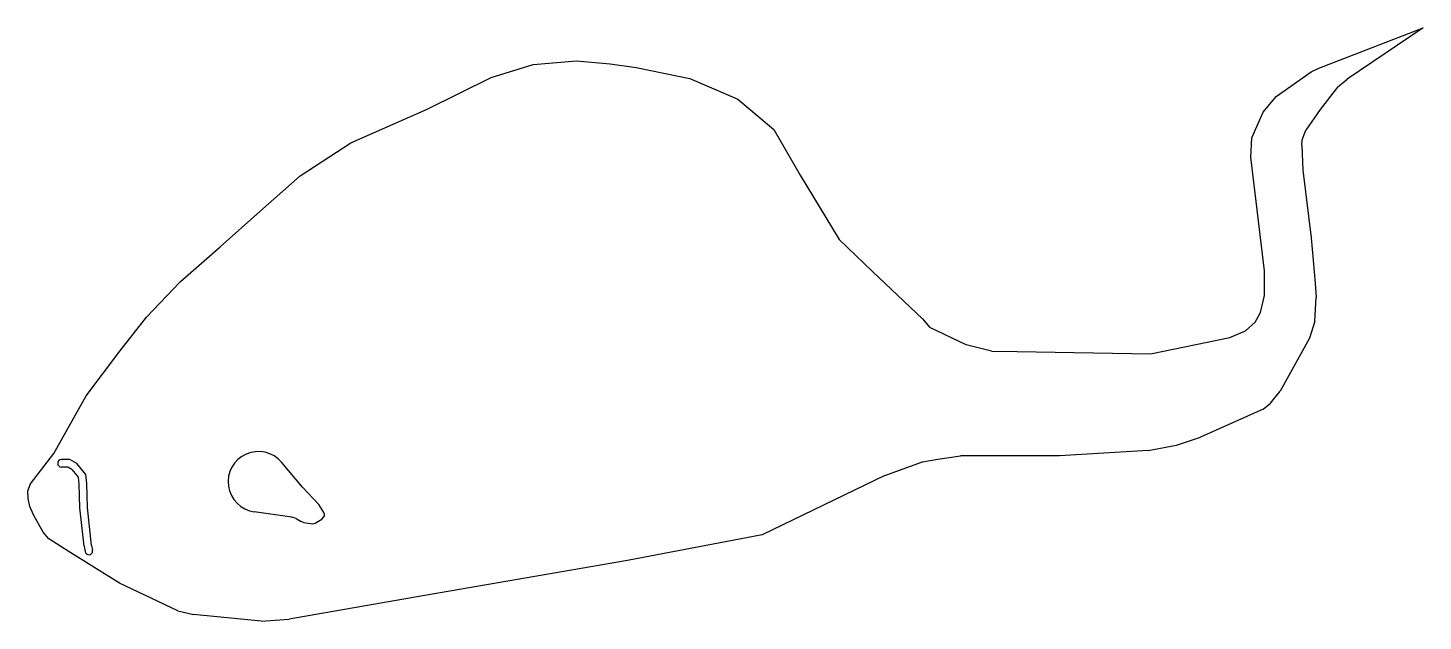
# Model space of a CAD drawing. Header units: metres. Extents: x -6.3 to 16.8, y -6.4 to 3.4.
import ezdxf

# ---------------------------------------------------------------- set-up
doc = ezdxf.new("R2010")
doc.units = ezdxf.units.M

msp = doc.modelspace()

# ---------------------------------------------------------------- linework, layer by layer
at = {"color": 7, "linetype": 'CONTINUOUS'}
for p, q in [((15.033, 2.713), (16.754, 3.377)), ((16.754, 3.377), (15.504, 2.53)), ((1.377, 2.559), (2.071, 2.769)), ((2.071, 2.769), (2.786, 2.832)), ((2.786, 2.832), (3.344, 2.78)), ((3.344, 2.78), (3.773, 2.724)), ((0.325, 2.033), (1.377, 2.559)), ((3.773, 2.724), (4.656, 2.54)), ((4.656, 2.54), (5.447, 2.197)), ((14.328, 2.241), (14.91, 2.653)), ((15.341, 2.396), (15.056, 2.027)), ((5.447, 2.197), (6.04, 1.697)), ((-0.937, 1.476), (0.325, 2.033)), ((13.926, 1.558), (14.118, 1.984)), ((15.056, 2.027), (14.817, 1.685)), ((6.04, 1.697), (6.475, 0.946)), ((-1.772, 0.933), (-0.937, 1.476)), ((14.135, -0.636), (13.913, 1.243)), ((-2.436, 0.345), (-1.772, 0.933)), ((6.475, 0.946), (7.119, -0.117)), ((14.771, 1.024), (14.91, -0.094)), ((-3.094, -0.238), (-2.436, 0.345)), ((7.119, -0.117), (7.672, -0.648)), ((14.91, -0.094), (14.975, -0.84)), ((-3.752, -0.821), (-3.094, -0.238)), ((7.672, -0.648), (8.498, -1.432)), ((14.135, -1.043), (14.135, -0.636)), ((-4.305, -1.404), (-3.752, -0.821)), ((14.975, -0.84), (14.992, -1.076)), ((14.069, -1.324), (14.135, -1.043)), ((-4.745, -1.961), (-4.305, -1.404)), ((8.498, -1.432), (8.617, -1.57)), ((13.826, -1.63), (13.985, -1.483)), ((14.968, -1.467), (14.881, -1.75)), ((12.256, -2.009), (13.566, -1.737)), ((14.881, -1.75), (14.397, -2.627)), ((-5.302, -2.699), (-4.745, -1.961)), ((9.631, -1.964), (10.058, -1.971)), ((10.058, -1.971), (12.256, -2.009)), ((-5.838, -3.652), (-5.302, -2.699)), ((14.113, -2.924), (13.083, -3.385)), ((-6.218, -4.156), (-5.838, -3.652)), ((12.22, -3.607), (10.755, -3.694)), ((8.233, -3.845), (8.233, -3.845)), ((10.755, -3.694), (9.12, -3.694)), ((-5.417, -4.16), (-5.43, -4.052)), ((-2, -3.925), (-2, -3.924)), ((-6.259, -4.395), (-6.264, -4.268)), ((-5.406, -4.554), (-5.417, -4.16)), ((-2.959, -4.15), (-2.959, -4.15)), ((-1.462, -4.496), (-1.733, -4.208)), ((-6.165, -4.678), (-6.231, -4.53)), ((-5.336, -5.184), (-5.406, -4.554)), ((-1.38, -4.628), (-1.462, -4.496)), ((-6.011, -4.956), (-6.165, -4.678)), ((-1.838, -4.728), (-1.756, -4.777)), ((-1.715, -4.793), (-1.564, -4.813)), ((-1.523, -4.807), (-1.416, -4.741)), ((-1.416, -4.741), (-1.382, -4.702)), ((-5.597, -5.266), (-5.919, -5.063)), ((5.851, -4.997), (3.626, -5.42)), ((-4.753, -5.798), (-5.597, -5.266)), ((3.626, -5.42), (0.38, -5.982)), ((-3.79, -6.25), (-4.753, -5.798)), ((0.38, -5.982), (-1.952, -6.39)), ((-2.413, -6.423), (-3.53, -6.313))]:
    msp.add_line(p, q, dxfattribs=at)
at = {"layer": '1', "color": 7, "linetype": 'CONTINUOUS'}
for p, q in [((14.91, 2.653), (15.033, 2.713)), ((15.341, 2.396), (15.504, 2.53)), ((14.118, 1.984), (14.328, 2.241)), ((14.76, 1.529), (14.817, 1.685)), ((13.913, 1.243), (13.926, 1.558)), ((14.751, 1.435), (14.76, 1.529)), ((14.751, 1.435), (14.771, 1.024)), ((14.968, -1.467), (14.992, -1.076)), ((13.985, -1.483), (14.069, -1.324)), ((9.215, -1.859), (8.617, -1.57)), ((13.566, -1.737), (13.826, -1.63)), ((9.631, -1.964), (9.215, -1.859)), ((14.234, -2.821), (14.397, -2.627)), ((14.113, -2.924), (14.234, -2.821)), ((12.684, -3.517), (13.083, -3.385)), ((12.22, -3.607), (12.684, -3.517)), ((-5.605, -3.878), (-5.71, -3.878)), ((-5.571, -3.753), (-5.709, -3.753)), ((-5.539, -3.916), (-5.605, -3.878)), ((-5.456, -3.82), (-5.571, -3.753)), ((-5.31, -4.001), (-5.456, -3.82)), ((-1.733, -4.208), (-2.078, -3.799)), ((7.874, -4.019), (8.496, -3.794)), ((8.496, -3.794), (8.749, -3.745)), ((8.749, -3.745), (9.12, -3.694)), ((-5.539, -3.916), (-5.43, -4.052)), ((-5.292, -4.15), (-5.31, -4.001)), ((7.874, -4.019), (5.851, -4.997)), ((-6.264, -4.268), (-6.218, -4.156)), ((-5.281, -4.545), (-5.292, -4.15)), ((-6.231, -4.53), (-6.259, -4.395)), ((-5.212, -5.171), (-5.281, -4.545)), ((-1.907, -4.703), (-2.528, -4.617)), ((-1.838, -4.728), (-1.907, -4.703)), ((-1.715, -4.793), (-1.756, -4.777)), ((-1.564, -4.813), (-1.523, -4.807)), ((-1.382, -4.702), (-1.372, -4.683)), ((-1.371, -4.656), (-1.38, -4.628)), ((-1.372, -4.683), (-1.371, -4.656)), ((-5.919, -5.063), (-6.011, -4.956)), ((-5.336, -5.184), (-5.32, -5.275)), ((-5.212, -5.171), (-5.197, -5.253)), ((-3.79, -6.25), (-3.53, -6.313)), ((-2.413, -6.423), (-1.952, -6.39))]:
    msp.add_line(p, q, dxfattribs=at)
for centre, radius, start, end in [((-2.46, -4.122), 0.5, 40.1381, 262.1289), ((-5.71, -3.815), 0.0625, 89.8937, 269.8598), ((-5.258, -5.264), 0.0625, 190.2285, 360), ((-5.258, -5.264), 0.0625, 0, 10.4288)]:
    msp.add_arc(centre, radius, start, end, dxfattribs=at)

doc.saveas('drawing.dxf')
